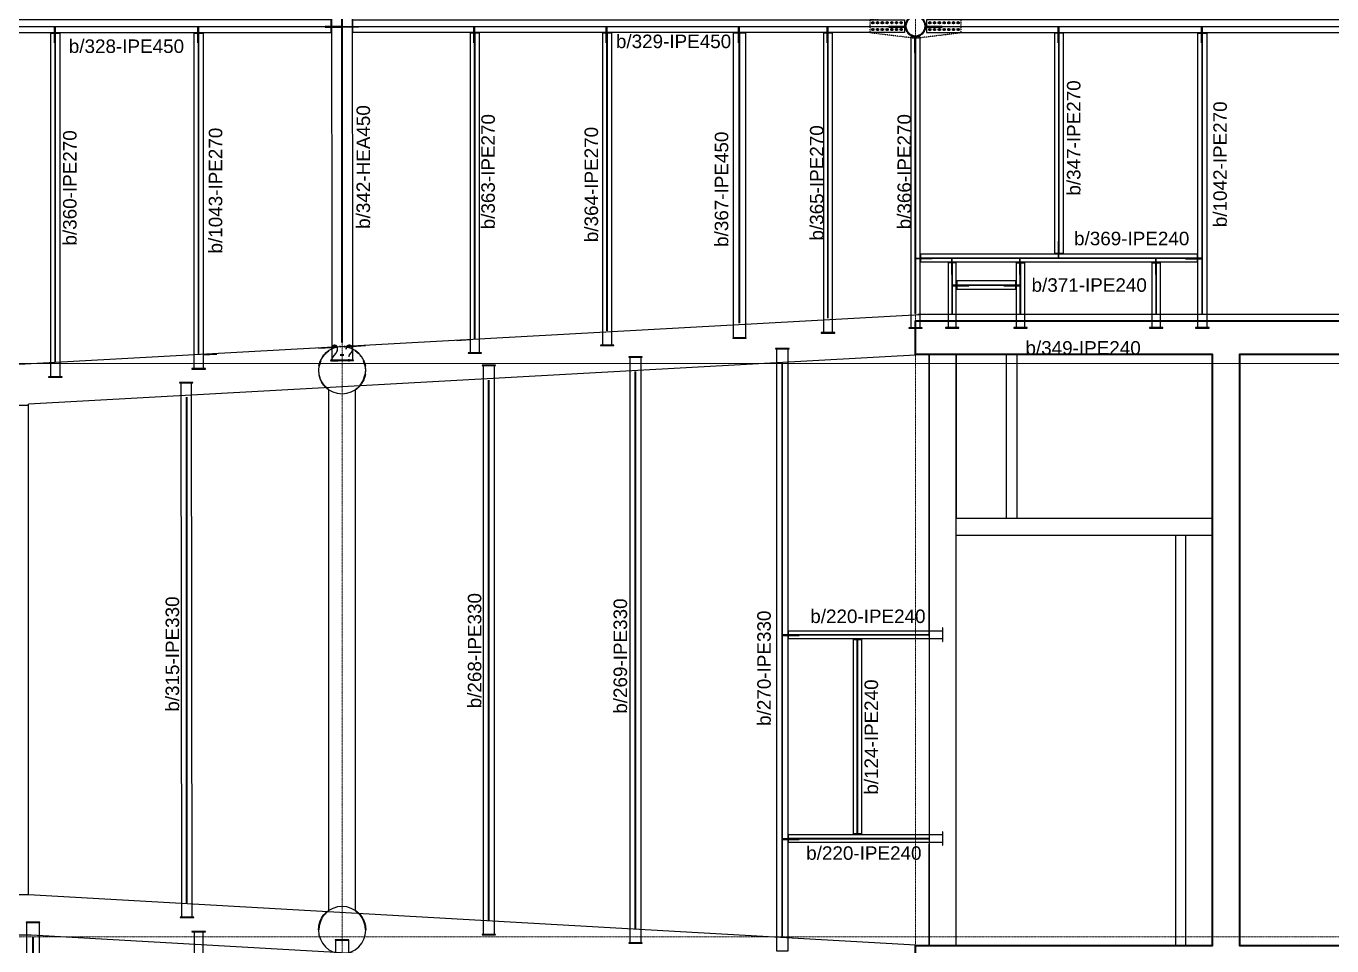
# Model space of a CAD drawing. Header units: millimetres. Extents: x -1715 to 93033, y -21962 to 25119.
# Drawn here: x 50153 to 69507, y 4504 to 18138 of the extents above; entities that cross this region are included whole.
import ezdxf
from ezdxf.enums import TextEntityAlignment as Align

# ---------------------------------------------------------------- set-up
doc = ezdxf.new("R2010")
doc.units = ezdxf.units.MM
doc.header["$LTSCALE"] = 0.4
doc.linetypes.add('DXK_LINE_DOT2', pattern=[3.9198, 1.9599, -1.9599])
doc.linetypes.add('Grid Line', pattern=[3.33375, 1.905, -0.47625, 0.47625, -0.47625])
doc.layers.add('A_ALMA', color=255, linetype='Continuous')
doc.layers.add('P-PLATINA', color=6, linetype='Continuous')
for name, color, linetype, lineweight in [('E_COLUMNAS-1', 1, 'Continuous', 25), ('E_EJES-1', 8, 'Grid Line', 9), ('E_MUROS', 2, 'Continuous', 18), ('E_MUROS-1', 2, 'Continuous', 35), ('E_TEXTO', 3, 'Continuous', 9), ('E_VIGAS-1', 31, 'Continuous', 25), ('E_VIGAS-2', 252, 'Continuous', 25), ('S-COLS-HDLN-1', 52, 'Continuous', 35)]:
    doc.layers.add(name, color=color, linetype=linetype, lineweight=lineweight)
doc.styles.add('CX', font='ARIALUNI.ttf', dxfattribs={"width": 0.8, "height": 300})
doc.styles.add('VERDANA', font='arial.ttf')

# ---------------------------------------------------------------- blocks, each defined once
blk = doc.blocks.new('EST_SCM_COLUMNA-METALICA-SECCION-CIRCULAR - EST_SCM_COLUMNA-TUBULAR-CIRCULAR_PTEØ_12__e_10_3mm-V7-_14_00m_N_E_-NIVEL-4 DOC')
at = {"layer": 'E_COLUMNAS-1'}
for radius, start, end in [(0.152, 0, 180), (0.152, 180, 0), (0.142, 0, 180), (0.142, 180, 0)]:
    blk.add_arc((0, 0), radius, start, end, dxfattribs=at)
blk = doc.blocks.new('Part-72226993-2544 - 1511')
at = {"color": 253, "linetype": 'DXK_LINE_DOT2'}
for p, q in [((63051, 28280), (63728, 28363)), ((63051, 28080), (63051, 28280)), ((63728, 28363), (64396, 28280)), ((64396, 28280), (64396, 28080)), ((63723, 27998), (63051, 28080)), ((64396, 28080), (63723, 27998))]:
    blk.add_line(p, q, dxfattribs=at)
for start, end in [(78.75, 258.75), (258.75, 78.75)]:
    blk.add_arc((63723, 28180), 155, start, end, dxfattribs=at)
blk = doc.blocks.new('Bolt-72226993-2547 - 1511')
at = {"color": 253, "linetype": 'Continuous'}
for p, q in [((63921, 28238), (63936, 28247)), ((63921, 28221), (63921, 28238)), ((63936, 28212), (63921, 28221)), ((63921, 28138), (63936, 28147)), ((63921, 28121), (63921, 28138)), ((63936, 28112), (63921, 28121)), ((63936, 28247), (63951, 28238)), ((63951, 28221), (63936, 28212)), ((63936, 28147), (63951, 28138)), ((63951, 28121), (63936, 28112)), ((63951, 28238), (63951, 28221)), ((63951, 28138), (63951, 28121)), ((63991, 28238), (64006, 28247)), ((63991, 28221), (63991, 28238)), ((64006, 28213), (63991, 28221)), ((63991, 28138), (64006, 28147)), ((63991, 28121), (63991, 28138)), ((64006, 28113), (63991, 28121)), ((64006, 28247), (64021, 28239)), ((64021, 28221), (64006, 28213)), ((64006, 28147), (64021, 28139)), ((64021, 28121), (64006, 28113)), ((64021, 28239), (64021, 28221)), ((64021, 28139), (64021, 28121)), ((64061, 28239), (64076, 28247)), ((64061, 28221), (64061, 28239)), ((64076, 28213), (64061, 28221)), ((64061, 28139), (64076, 28147)), ((64061, 28121), (64061, 28139)), ((64076, 28113), (64061, 28121)), ((64076, 28247), (64091, 28239)), ((64091, 28221), (64076, 28213)), ((64076, 28147), (64091, 28139)), ((64091, 28121), (64076, 28113)), ((64091, 28239), (64091, 28221)), ((64091, 28139), (64091, 28121)), ((64131, 28239), (64146, 28247)), ((64131, 28221), (64131, 28239)), ((64146, 28213), (64131, 28221)), ((64131, 28139), (64146, 28147)), ((64131, 28121), (64131, 28139)), ((64146, 28113), (64131, 28121)), ((64146, 28247), (64161, 28239)), ((64161, 28221), (64146, 28213)), ((64146, 28147), (64161, 28139)), ((64161, 28121), (64146, 28113)), ((64161, 28239), (64161, 28221)), ((64161, 28139), (64161, 28121)), ((64201, 28239), (64216, 28247)), ((64201, 28221), (64201, 28239)), ((64216, 28213), (64201, 28221)), ((64201, 28139), (64216, 28147)), ((64201, 28121), (64201, 28139)), ((64216, 28113), (64201, 28121)), ((64216, 28247), (64231, 28239)), ((64231, 28221), (64216, 28213)), ((64216, 28147), (64231, 28139)), ((64231, 28121), (64216, 28113)), ((64231, 28239), (64231, 28221)), ((64231, 28139), (64231, 28121)), ((64271, 28239), (64286, 28247)), ((64271, 28221), (64271, 28239)), ((64286, 28213), (64271, 28221)), ((64271, 28139), (64286, 28147)), ((64271, 28121), (64271, 28139)), ((64286, 28113), (64271, 28121)), ((64286, 28247), (64301, 28239)), ((64301, 28221), (64286, 28213)), ((64286, 28147), (64301, 28139)), ((64301, 28121), (64286, 28113)), ((64301, 28239), (64301, 28221)), ((64301, 28139), (64301, 28121)), ((64341, 28239), (64356, 28247)), ((64341, 28221), (64341, 28239)), ((64356, 28213), (64341, 28221)), ((64341, 28139), (64356, 28147)), ((64341, 28121), (64341, 28139)), ((64356, 28113), (64341, 28121)), ((64356, 28247), (64371, 28239)), ((64371, 28221), (64356, 28213)), ((64356, 28147), (64371, 28139)), ((64371, 28121), (64356, 28113)), ((64371, 28239), (64371, 28221)), ((64371, 28139), (64371, 28121))]:
    blk.add_line(p, q, dxfattribs=at)
for centre, radius, start, end in [((63936, 28230), 11.5, 18.0268, 198.0268), ((63936, 28130), 11.5, 18.0268, 198.0268), ((63936, 28230), 11.5, 198.0268, 18.0268), ((63936, 28130), 11.5, 198.0268, 18.0268), ((63936, 28230), 10, 90.0268, 270.0268), ((63936, 28130), 10, 90.0268, 270.0268), ((63936, 28230), 10, 270.0268, 90.0268), ((63936, 28130), 10, 270.0268, 90.0268), ((64006, 28230), 11.5, 18.0268, 198.0268), ((64006, 28130), 11.5, 18.0268, 198.0268), ((64006, 28230), 11.5, 198.0268, 18.0268), ((64006, 28130), 11.5, 198.0268, 18.0268), ((64006, 28230), 10, 90.0268, 270.0268), ((64006, 28130), 10, 90.0268, 270.0268), ((64006, 28230), 10, 270.0268, 90.0268), ((64006, 28130), 10, 270.0268, 90.0268), ((64076, 28230), 11.5, 18.0268, 198.0268), ((64076, 28130), 11.5, 18.0268, 198.0268), ((64076, 28230), 11.5, 198.0268, 18.0268), ((64076, 28130), 11.5, 198.0268, 18.0268), ((64076, 28230), 10, 90.0268, 270.0268), ((64076, 28130), 10, 90.0268, 270.0268), ((64076, 28230), 10, 270.0268, 90.0268), ((64076, 28130), 10, 270.0268, 90.0268), ((64146, 28230), 11.5, 18.0268, 198.0268), ((64146, 28130), 11.5, 18.0268, 198.0268), ((64146, 28230), 11.5, 198.0268, 18.0268), ((64146, 28130), 11.5, 198.0268, 18.0268), ((64146, 28230), 10, 90.0268, 270.0268), ((64146, 28130), 10, 90.0268, 270.0268), ((64146, 28230), 10, 270.0268, 90.0268), ((64146, 28130), 10, 270.0268, 90.0268), ((64216, 28230), 11.5, 18.0268, 198.0268), ((64216, 28130), 11.5, 18.0268, 198.0268), ((64216, 28230), 11.5, 198.0268, 18.0268), ((64216, 28130), 11.5, 198.0268, 18.0268), ((64216, 28230), 10, 90.0268, 270.0268), ((64216, 28130), 10, 90.0268, 270.0268), ((64216, 28230), 10, 270.0268, 90.0268), ((64216, 28130), 10, 270.0268, 90.0268), ((64286, 28230), 11.5, 18.0268, 198.0268), ((64286, 28130), 11.5, 18.0268, 198.0268), ((64286, 28230), 11.5, 198.0268, 18.0268), ((64286, 28130), 11.5, 198.0268, 18.0268), ((64286, 28230), 10, 90.0268, 270.0268), ((64286, 28130), 10, 90.0268, 270.0268), ((64286, 28230), 10, 270.0268, 90.0268), ((64286, 28130), 10, 270.0268, 90.0268), ((64356, 28230), 11.5, 18.0268, 198.0268), ((64356, 28130), 11.5, 18.0268, 198.0268), ((64356, 28230), 11.5, 198.0268, 18.0268), ((64356, 28130), 11.5, 198.0268, 18.0268), ((64356, 28230), 10, 90.0268, 270.0268), ((64356, 28130), 10, 90.0268, 270.0268), ((64356, 28230), 10, 270.0268, 90.0268), ((64356, 28130), 10, 270.0268, 90.0268)]:
    blk.add_arc(centre, radius, start, end, dxfattribs=at)
blk = doc.blocks.new('Bolt-72226993-2548 - 1511')
at = {"color": 253, "linetype": 'Continuous'}
for p, q in [((63076, 28239), (63091, 28247)), ((63076, 28221), (63076, 28239)), ((63091, 28213), (63076, 28221)), ((63076, 28139), (63091, 28147)), ((63076, 28121), (63076, 28139)), ((63091, 28113), (63076, 28121)), ((63091, 28247), (63106, 28239)), ((63106, 28221), (63091, 28213)), ((63091, 28147), (63106, 28139)), ((63106, 28121), (63091, 28113)), ((63106, 28239), (63106, 28221)), ((63106, 28139), (63106, 28121)), ((63146, 28239), (63161, 28247)), ((63146, 28221), (63146, 28239)), ((63161, 28213), (63146, 28221)), ((63146, 28139), (63161, 28147)), ((63146, 28121), (63146, 28139)), ((63161, 28113), (63146, 28121)), ((63161, 28247), (63176, 28239)), ((63176, 28221), (63161, 28213)), ((63161, 28147), (63176, 28139)), ((63176, 28121), (63161, 28113)), ((63176, 28239), (63176, 28221)), ((63176, 28139), (63176, 28121)), ((63216, 28239), (63231, 28247)), ((63216, 28221), (63216, 28239)), ((63231, 28213), (63216, 28221)), ((63216, 28139), (63231, 28147)), ((63216, 28121), (63216, 28139)), ((63231, 28113), (63216, 28121)), ((63231, 28247), (63246, 28239)), ((63246, 28221), (63231, 28213)), ((63231, 28147), (63246, 28139)), ((63246, 28121), (63231, 28113)), ((63246, 28239), (63246, 28221)), ((63246, 28139), (63246, 28121)), ((63286, 28239), (63301, 28247)), ((63286, 28221), (63286, 28239)), ((63301, 28213), (63286, 28221)), ((63286, 28139), (63301, 28147)), ((63286, 28121), (63286, 28139)), ((63301, 28113), (63286, 28121)), ((63301, 28247), (63316, 28239)), ((63316, 28222), (63301, 28213)), ((63301, 28147), (63316, 28139)), ((63316, 28122), (63301, 28113)), ((63316, 28239), (63316, 28222)), ((63316, 28139), (63316, 28122)), ((63356, 28239), (63371, 28248)), ((63356, 28222), (63356, 28239)), ((63371, 28213), (63356, 28222)), ((63356, 28139), (63371, 28148)), ((63356, 28122), (63356, 28139)), ((63371, 28113), (63356, 28122)), ((63371, 28248), (63386, 28239)), ((63386, 28222), (63371, 28213)), ((63371, 28148), (63386, 28139)), ((63386, 28122), (63371, 28113)), ((63386, 28239), (63386, 28222)), ((63386, 28139), (63386, 28122)), ((63426, 28239), (63441, 28248)), ((63426, 28222), (63426, 28239)), ((63441, 28213), (63426, 28222)), ((63426, 28139), (63441, 28148)), ((63426, 28122), (63426, 28139)), ((63441, 28113), (63426, 28122)), ((63441, 28248), (63456, 28239)), ((63456, 28222), (63441, 28213)), ((63441, 28148), (63456, 28139)), ((63456, 28122), (63441, 28113)), ((63456, 28239), (63456, 28222)), ((63456, 28139), (63456, 28122)), ((63496, 28239), (63511, 28248)), ((63496, 28222), (63496, 28239)), ((63511, 28213), (63496, 28222)), ((63496, 28139), (63511, 28148)), ((63496, 28122), (63496, 28139)), ((63511, 28113), (63496, 28122)), ((63511, 28248), (63526, 28239)), ((63526, 28222), (63511, 28213)), ((63511, 28148), (63526, 28139)), ((63526, 28122), (63511, 28113)), ((63526, 28239), (63526, 28222)), ((63526, 28139), (63526, 28122))]:
    blk.add_line(p, q, dxfattribs=at)
for centre, radius, start, end in [((63091, 28230), 11.5, 18.0268, 198.0268), ((63091, 28130), 11.5, 18.0268, 198.0268), ((63091, 28230), 11.5, 198.0268, 18.0268), ((63091, 28130), 11.5, 198.0268, 18.0268), ((63091, 28230), 10, 90.0268, 270.0268), ((63091, 28130), 10, 90.0268, 270.0268), ((63091, 28230), 10, 270.0268, 90.0268), ((63091, 28130), 10, 270.0268, 90.0268), ((63161, 28230), 11.5, 18.0268, 198.0268), ((63161, 28130), 11.5, 18.0268, 198.0268), ((63161, 28230), 11.5, 198.0268, 18.0268), ((63161, 28130), 11.5, 198.0268, 18.0268), ((63161, 28230), 10, 90.0268, 270.0268), ((63161, 28130), 10, 90.0268, 270.0268), ((63161, 28230), 10, 270.0268, 90.0268), ((63161, 28130), 10, 270.0268, 90.0268), ((63231, 28230), 11.5, 18.0268, 198.0268), ((63231, 28130), 11.5, 18.0268, 198.0268), ((63231, 28230), 11.5, 198.0268, 18.0268), ((63231, 28130), 11.5, 198.0268, 18.0268), ((63231, 28230), 10, 90.0268, 270.0268), ((63231, 28130), 10, 90.0268, 270.0268), ((63231, 28230), 10, 270.0268, 90.0268), ((63231, 28130), 10, 270.0268, 90.0268), ((63301, 28230), 11.5, 18.0268, 198.0268), ((63301, 28130), 11.5, 18.0268, 198.0268), ((63301, 28230), 11.5, 198.0268, 18.0268), ((63301, 28130), 11.5, 198.0268, 18.0268), ((63301, 28230), 10, 90.0268, 270.0268), ((63301, 28130), 10, 90.0268, 270.0268), ((63301, 28230), 10, 270.0268, 90.0268), ((63301, 28130), 10, 270.0268, 90.0268), ((63371, 28230), 11.5, 18.0268, 198.0268), ((63371, 28130), 11.5, 18.0268, 198.0268), ((63371, 28230), 11.5, 198.0268, 18.0268), ((63371, 28130), 11.5, 198.0268, 18.0268), ((63371, 28230), 10, 90.0268, 270.0268), ((63371, 28130), 10, 90.0268, 270.0268), ((63371, 28230), 10, 270.0268, 90.0268), ((63371, 28130), 10, 270.0268, 90.0268), ((63441, 28230), 11.5, 18.0268, 198.0268), ((63441, 28130), 11.5, 18.0268, 198.0268), ((63441, 28230), 11.5, 198.0268, 18.0268), ((63441, 28130), 11.5, 198.0268, 18.0268), ((63441, 28230), 10, 90.0268, 270.0268), ((63441, 28130), 10, 90.0268, 270.0268), ((63441, 28230), 10, 270.0268, 90.0268), ((63441, 28130), 10, 270.0268, 90.0268), ((63511, 28230), 11.5, 18.0268, 198.0268), ((63511, 28130), 11.5, 18.0268, 198.0268), ((63511, 28230), 11.5, 198.0268, 18.0268), ((63511, 28130), 11.5, 198.0268, 18.0268), ((63511, 28230), 10, 90.0268, 270.0268), ((63511, 28130), 10, 90.0268, 270.0268), ((63511, 28230), 10, 270.0268, 90.0268), ((63511, 28130), 10, 270.0268, 90.0268)]:
    blk.add_arc(centre, radius, start, end, dxfattribs=at)
blk = doc.blocks.new('CX')
at = {"layer": 'E_TEXTO', "color": 3, "style": 'CX', "width": 0.7}
blk.add_attdef('CX', text='', height=200, dxfattribs=at).set_placement((0, 0), align=Align.MIDDLE_CENTER)

msp = doc.modelspace()

# ---------------------------------------------------------------- hatches: boundary and pattern name
at = {"layer": 'E_MUROS'}
h = msp.add_hatch(dxfattribs=at)
h.set_pattern_fill('FP_4', color=256, scale=1000, style=0, pattern_type=2)
h.set_pattern_definition([(135, (86498.07, -144524.27), (-159.09903, -159.09903), [])])
h.paths.add_polyline_path([(63936.2, 7968.3), (63936.2, 7968.3), (63936.2, 8248.3)])
h.paths.add_polyline_path([(63936, 6010.7), (63936.2, 6010.8), (63936, 6156.7)])

# ---------------------------------------------------------------- linework, layer by layer
at = {"layer": 'A_ALMA'}
for p, q in [((54830.2, 13446.2), (54830.2, 19900)), ((54841.7, 13446.2), (54841.7, 19900)), ((46498.4, 18133.4), (54676, 18133.4)), ((50582.7, 13153.4), (50582.7, 18033.1)), ((50589.3, 13153.4), (50589.3, 18033.1)), ((52707.7, 13275), (52707.7, 18033.1)), ((52714.3, 13275), (52714.3, 18033.1)), ((54996, 18133.4), (63173.6, 18133.4)), ((56801.1, 13509.3), (56801.1, 18033.1)), ((56807.7, 13509.3), (56807.7, 18033.1)), ((58761.1, 13621.5), (58761.1, 18033.1)), ((58767.7, 13621.5), (58767.7, 18033.1)), ((60721.5, 13735.3), (60721.5, 18033.1)), ((60730.9, 13735.3), (60730.9, 18033.1)), ((62035.3, 13808.9), (62035.3, 18033.1)), ((62041.9, 13808.9), (62041.9, 18033.1)), ((63498.4, 18133.4), (71673.6, 18133.4)), ((65457.7, 14774), (65457.7, 18030.4)), ((65464.3, 14771.1), (65464.3, 18030.4)), ((67582.7, 13878.3), (67582.7, 18033.1)), ((67589.3, 13878.3), (67589.3, 18033.1)), ((63332.7, 13878.4), (63332.7, 17975.7)), ((63339.3, 13878.4), (63339.3, 17975.7)), ((63413.5, 14704.2), (67508.5, 14704.2)), ((63413.5, 14698), (67508.5, 14698)), ((63877, 13878.4), (63877, 14631.4)), ((63883.2, 13878.4), (63883.2, 14631.4)), ((64888.6, 13878.4), (64888.6, 14631.1)), ((64894.8, 13878.4), (64894.8, 14631.1)), ((66900.4, 13878.4), (66900.4, 14631.4)), ((66906.6, 13878.4), (66906.6, 14631.4)), ((63950.1, 14304.2), (64821.7, 14304.2)), ((63950.1, 14298), (64821.7, 14298)), ((59182.2, 4759.9), (59182.2, 13016.2)), ((59189.7, 4759.9), (59189.7, 13016.2)), ((61357.2, 4635.7), (61357.2, 13140.6)), ((61364.7, 4635.7), (61364.7, 13140.6)), ((57007.2, 4884.1), (57007.2, 12891.7)), ((57014.7, 4884.1), (57014.7, 12891.7)), ((52532.4, 5139.6), (52532.4, 12635.6)), ((52539.9, 5139.6), (52539.9, 12635.6)), ((61451, 9119.6), (63526.2, 9119.6)), ((61451, 9113.4), (63526.2, 9113.4)), ((62473.1, 6166.5), (62473.1, 9046.5)), ((62479.3, 6166.5), (62479.3, 9046.5)), ((61451, 6099.6), (63526.2, 6099.6)), ((61451, 6093.4), (63526.2, 6093.4)), ((50250.5, -2098.5), (50250.5, 4638.1)), ((50259.9, -2098.5), (50259.9, 4638.1))]:
    msp.add_line(p, q, dxfattribs=at)
at = {"layer": 'E_COLUMNAS-1'}
for p, q in [((54880.1, 13385.4), (54873.3, 13386.2)), ((54545.3, 13232.9), (54533, 13213.2)), ((55103.7, 13263.7), (55088.4, 13280.8)), ((55139.2, 13213.2), (55126.9, 13233)), ((54491.5, 12977.4), (54495.1, 12959.7)), ((54507.2, 12918.5), (54515.4, 12898.1)), ((54630.3, 12755.1), (54636, 12751.1)), ((55036, 12750.8), (55041.8, 12755)), ((54636, 5025.2), (54630.3, 5021.2)), ((55041.8, 5021.3), (55036, 5025.5))]:
    msp.add_line(p, q, dxfattribs=at)
at = {"layer": 'E_COLUMNAS-1', "flags": 128}
for points in [[(54532.5, 13212.3), (54525.9, 13200.1), (54516.1, 13179.7)], [(55126.3, 13233.9), (55116.4, 13247.8), (55104.6, 13262.7)], [(55156.2, 13179.8), (55146.3, 13200.3), (55139.7, 13212.4)], [(54491.3, 13098.3), (54490.6, 13094), (54486.2, 13042.2)], [(54486.2, 13034), (54490.6, 12982.2), (54491.3, 12978)], [(55186.1, 13042.3), (55181.6, 13094.1), (55180.9, 13098.3)], [(55180.9, 12978), (55181.6, 12982.2), (55186.1, 13034)], [(54495.7, 12957), (54504, 12927.8), (54506.9, 12919.3)], [(54516.1, 12896.6), (54525.9, 12876.2), (54532.5, 12864)]]:
    msp.add_lwpolyline(points, dxfattribs=at)
at = {"layer": 'E_COLUMNAS-1'}
for centre, start, end in [((54836.1, 13038.1), 0, 180), ((54836.1, 13038.1), 180, 0), ((54836.2, 4738.1), 0, 180), ((54836.2, 4738.1), 180, 0)]:
    msp.add_arc(centre, 350, start, end, dxfattribs=at)
at = {"layer": 'E_EJES-1'}
for p, q in [((54836, -6383.3), (54836, 24219.3)), ((63336, -6383.3), (63336, 24219.3)), ((-814.6, 13138.1), (92132.7, 13138.1)), ((1374.7, 13138.1), (91086.9, 13138.1)), ((-814.6, 4638.1), (92132.7, 4638.1))]:
    msp.add_line(p, q, dxfattribs=at)
at = {"layer": 'E_MUROS-1'}
msp.add_lwpolyline([(71836.2, 13768.4), (71836.2, 13268.4), (68136.2, 13268.4), (68136.2, 4508.4), (71836.2, 4508.4), (71836.2, 4008.4), (63336.2, 4008.4), (63336.2, 4508.4), (67736.2, 4508.4), (67736.2, 13268.4), (63336.2, 13268.4), (63336.2, 13768.4)], close=True, dxfattribs=at)
at = {"layer": 'E_VIGAS-1'}
for p, q in [((63498.7, 13868.4), (63718.9, 13868.4)), ((63498.7, 13868.4), (63947.6, 13868.4)), ((50186.2, 12513.3), (50186.2, 12534.9))]:
    msp.add_line(p, q, dxfattribs=at)
at = {"layer": 'E_VIGAS-1', "color": 30, "true_color": 0xf26722}
for p, q in [((63514.3, 13268.3), (50186.2, 12534.9)), ((50186.2, 5266.6), (63336, 4519.1))]:
    msp.add_line(p, q, dxfattribs=at)
for points in [[(49777.9, 13113.3), (63498.7, 13868.4), (71836.2, 13868.4), (71836.2, 3908.4), (63336, 3908.4), (63336, 3918.1), (50227.2, 4663.3), (42675.7, 4663.3)], [(50186.2, 5266.6), (50186.2, 12513.3), (49786.2, 12513.3), (49786.2, 5266.6), (50186.2, 5266.6)]]:
    msp.add_lwpolyline(points, dxfattribs=at)
msp.add_lwpolyline([(63936, 4508.4), (63936, 13268.4), (63536, 13268.4), (63536, 4508.4)], close=True, dxfattribs=at)
at = {"layer": 'E_VIGAS-2'}
for p, q in [((61971.1, 18030.4), (61971.1, 18023.1)), ((62106.1, 18023.1), (62106.1, 18030.4)), ((63368.6, 13868.4), (63486.2, 13868.4)), ((63786, 13868.4), (63947.6, 13868.4)), ((54486.4, 13362.8), (54686.4, 13374.2)), ((54686.4, 13374.2), (54759.4, 13378.4)), ((54876.9, 13385.1), (54981.4, 13391.1)), ((54981.4, 13391.1), (55181.4, 13402.5)), ((56536.9, 13480.1), (56736.9, 13491.6)), ((52778.9, 13265), (52978.9, 13276.5)), ((63536.2, 9094.8), (63536.2, 13268.4)), ((63936.2, 13268.4), (63936.2, 10838.3)), ((54636, 12752.2), (54636, 5024.1)), ((55036, 5024.3), (55036, 12752)), ((67736.1, 10838.4), (63936.1, 10838.3)), ((63936, 9094.8), (63936, 10588.3)), ((67736.1, 10588.4), (63936.1, 10588.3)), ((67188.1, 10588.4), (67187.9, 4508.4)), ((67338.1, 10588.3), (67337.9, 4508.4)), ((63936, 6010.7), (63936, 9094.8)), ((62536.3, 6156.5), (63523.5, 6156.5)), ((63536.2, 4508.4), (63536.2, 6010.7)), ((63936, 4508.4), (63936, 6010.7)), ((63936.2, 4508.4), (63936.2, 6010.7))]:
    msp.add_line(p, q, dxfattribs=at)
for points in [[(54688.3, 13188.2), (54686, 19900), (54986, 19900), (54988.3, 13188.2), (54688.3, 13188.2)], [(63173.6, 18233.1), (63173.6, 18043.1), (54996, 18043.1), (54996, 18233.1), (63173.6, 18233.1)], [(63498.4, 18043.1), (71673.6, 18043.1), (71673.6, 18233.1), (63498.4, 18233.1), (63498.4, 18043.1)], [(52643.5, 13061.1), (52643.5, 18033.1), (52778.5, 18033.1), (52778.3, 13061.1), (52643.3, 13061.1)], [(67508.5, 14761.1), (67508.5, 14641.1), (63413.5, 14641.1), (63413.5, 14761.1), (67508.5, 14761.1)], [(64836.2, 13268.3), (64836.2, 10838.4), (64686.2, 10838.4), (64686.2, 13268.3)], [(63736.2, 9056.5), (61451, 9056.5), (61451, 9176.5), (63736.2, 9176.5), (63736.2, 9056.5)], [(63736.2, 6036.5), (61451, 6036.5), (61451, 6156.5), (63736.2, 6156.5), (63736.2, 6036.5)]]:
    msp.add_lwpolyline(points, dxfattribs=at)
for points in [[(54676, 18233.1), (46498.4, 18233.1), (46498.4, 18043.1), (54676, 18043.1)], [(50518.5, 12939.5), (50518.5, 18033.1), (50653.5, 18033.1), (50653.5, 12939.5)], [(56871.9, 13295.4), (56871.9, 18033.1), (56736.9, 18033.1), (56736.9, 13295.4)], [(58831.9, 13407.6), (58831.9, 18033.1), (58696.9, 18033.1), (58696.9, 13407.6)], [(60631.2, 18033.1), (60631.1, 13519.9), (60821.1, 13519.9), (60821.2, 18033.1)], [(61971.1, 18033.1), (61971.1, 13595), (62106.1, 13595), (62106.1, 18033.1)], [(65528.5, 14771.1), (65528.5, 18033.1), (65393.5, 18033.1), (65393.5, 14771.1)], [(67518.5, 13668.4), (67518.5, 18033.1), (67653.5, 18033.1), (67653.5, 13668.4)], [(63268.5, 17975.7), (63268.5, 13666.5), (63403.5, 13666.5), (63403.5, 17975.7)], [(63820.1, 14631.1), (63820.1, 13668.4), (63940.1, 13668.4), (63940.1, 14631.1)], [(64831.7, 13668.4), (64831.7, 14631.1), (64951.7, 14631.1), (64951.7, 13668.4)], [(66963.5, 14631.1), (66963.5, 13668.4), (66843.5, 13668.4), (66843.5, 14631.1)], [(64821.7, 14361.1), (63950.1, 14361.1), (63950.1, 14241.1), (64821.7, 14241.1)], [(62138.6, 13595), (61938.6, 13595), (61938.6, 13589), (62138.6, 13589)], [(63436, 13666.5), (63236, 13666.5), (63236, 13660.5), (63436, 13660.5)], [(63980.1, 13668.4), (63780.1, 13668.4), (63780.1, 13662.4), (63980.1, 13662.4)], [(64991.7, 13668.4), (64791.7, 13668.4), (64791.7, 13662.4), (64991.7, 13662.4)], [(67003.5, 13668.4), (66803.5, 13668.4), (66803.5, 13662.4), (67003.5, 13662.4)], [(67686, 13668.4), (67486, 13668.4), (67486, 13662.4), (67686, 13662.4)], [(58864.4, 13407.6), (58664.4, 13407.6), (58664.4, 13401.6), (58864.4, 13401.6)], [(60826.1, 13519.9), (60626.1, 13519.9), (60626.1, 13513.9), (60826.1, 13513.9)], [(61461, 13361.2), (61261, 13361.2), (61261, 13355.2), (61461, 13355.2)], [(61281, 4425.7), (61281, 13355.2), (61441, 13355.2), (61441, 4425.7)], [(55006, 13188.2), (54666, 13188.2), (54666, 13182.2), (55006, 13182.2)], [(56904.4, 13295.4), (56704.4, 13295.4), (56704.4, 13289.4), (56904.4, 13289.4)], [(59286, 13236.7), (59086, 13236.7), (59086, 13230.7), (59286, 13230.7)], [(59266, 13230.7), (59266, 4549.9), (59106, 4549.9), (59106, 13230.7)], [(52810.8, 13061.1), (52610.8, 13061.1), (52610.8, 13055.1), (52810.8, 13055.1)], [(57111, 13112.3), (56911, 13112.3), (56911, 13106.3), (57111, 13106.3)], [(56931, 4674.1), (56931, 13106.3), (57091, 13106.3), (57091, 4674.1)], [(50686, 12939.5), (50486, 12939.5), (50486, 12933.5), (50686, 12933.5)], [(52624.8, 12855.8), (52424.8, 12855.8), (52424.8, 12849.8), (52624.8, 12849.8)], [(52616.2, 4929.6), (52604.8, 12849.8), (52444.8, 12849.8), (52456.2, 4929.6)], [(63736.2, 9216.5), (63736.2, 9016.5), (63742.2, 9016.5), (63742.2, 9216.5)], [(62416.2, 6166.5), (62416.2, 9046.5), (62536.2, 9046.5), (62536.2, 6166.5)], [(63736.2, 6196.5), (63736.2, 5996.5), (63742.2, 5996.5), (63742.2, 6196.5)], [(50355.2, 4854.8), (50155.2, 4854.8), (50155.2, 4848.8), (50355.2, 4848.8)], [(50350.2, -2098.5), (50350.2, -621.5), (50350.2, 4848.8), (50160.2, 4848.8), (50160.2, -621.5), (50160.2, -2098.5)], [(52636.2, 4929.6), (52436.2, 4929.6), (52436.2, 4923.6), (52636.2, 4923.6)], [(52811, 4716.2), (52611, 4716.2), (52611, 4710.2), (52811, 4710.2)], [(52778.5, -2098.5), (52778.5, 4710.2), (52643.5, 4710.2), (52643.5, -2098.5)], [(57111, 4674.1), (56911, 4674.1), (56911, 4668.1), (57111, 4668.1)], [(54936, 4594.1), (54736, 4594.1), (54736, 4588.1), (54936, 4588.1)], [(54741, -2123.5), (54741, 4588.1), (54931, 4588.1), (54931, -2123.5)], [(59286, 4549.9), (59086, 4549.9), (59086, 4543.9), (59286, 4543.9)]]:
    msp.add_lwpolyline(points, close=True, dxfattribs=at)
at = {"layer": 'P-PLATINA'}
for points in [[(50572.7, 18133.4), (50582.7, 18133.4), (50582.7, 17889.4), (50572.7, 17889.4)], [(52697.7, 18133.1), (52707.7, 18133.1), (52707.7, 17889.1), (52697.7, 17889.1)], [(54830.2, 18123.4), (54830.2, 18133.4), (54586.2, 18133.4), (54586.2, 18123.4)], [(54841.7, 18123.4), (54841.7, 18133.4), (55085.7, 18133.4), (55085.7, 18123.4)], [(56791.1, 18133.4), (56801.1, 18133.4), (56801.1, 17889.4), (56791.1, 17889.4)], [(58751.1, 18133.4), (58761.1, 18133.4), (58761.1, 17889.4), (58751.1, 17889.4)], [(60711.5, 18133.4), (60721.5, 18133.4), (60721.5, 17889.4), (60711.5, 17889.4)], [(62025.3, 18133.4), (62035.3, 18133.4), (62035.3, 17889.4), (62025.3, 17889.4)], [(63183.6, 18123.4), (63183.6, 18133.4), (62939.6, 18133.4), (62939.6, 18123.4)], [(63732.3, 18123.4), (63732.3, 18133.4), (63488.3, 18133.4), (63488.3, 18123.4)], [(65447.7, 18133.4), (65457.7, 18133.4), (65457.7, 17889.4), (65447.7, 17889.4)], [(67572.7, 18133.4), (67582.7, 18133.4), (67582.7, 17889.4), (67572.7, 17889.4)], [(63321.3, 17741.7), (63331.3, 17741.7), (63331.3, 17985.7), (63321.3, 17985.7)], [(65447.7, 14704.2), (65457.7, 14704.2), (65457.7, 14948.2), (65447.7, 14948.2)], [(63339.3, 14688), (63339.3, 14698), (63583.3, 14698), (63583.3, 14688)], [(67582.7, 14688), (67582.7, 14698), (67338.7, 14698), (67338.7, 14688)], [(64127.2, 14288), (64127.2, 14298), (63883.2, 14298), (63883.2, 14288)], [(64888.6, 14288), (64888.6, 14298), (64644.6, 14298), (64644.6, 14288)], [(61608.7, 9103.4), (61608.7, 9113.4), (61364.7, 9113.4), (61364.7, 9103.4)], [(61608.7, 6083.4), (61608.7, 6093.4), (61364.7, 6093.4), (61364.7, 6083.4)]]:
    msp.add_lwpolyline(points, close=True, dxfattribs=at)
for points in [[(63877, 14698), (63867, 14698), (63867, 14454), (63877, 14454), (63877, 14698)], [(64888.6, 14698), (64878.6, 14698), (64878.6, 14454), (64888.6, 14454), (64888.6, 14698)], [(66900.4, 14698), (66890.4, 14698), (66890.4, 14454), (66900.4, 14454), (66900.4, 14698)]]:
    msp.add_lwpolyline(points, dxfattribs=at)
at = {"layer": 'S-COLS-HDLN-1'}
for p, q in [((54810.7, 13387.2), (54800.8, 13386.4)), ((54872.4, 13386.3), (54861, 13387.3)), ((54515.4, 13178.2), (54507.2, 13157.7)), ((54583.8, 13280.7), (54568.5, 13263.7)), ((54629.7, 13320.8), (54613.2, 13308)), ((54636, 13325.2), (54630.3, 13321.2)), ((55041.8, 13321.3), (55036, 13325.5)), ((55059.1, 13307.9), (55042.4, 13320.9)), ((55165.1, 13157.8), (55156.8, 13178.3)), ((54495.1, 13116.6), (54491.5, 13098.9)), ((55180.8, 13099), (55177.2, 13116.6)), ((55177.2, 12959.6), (55180.8, 12977.3)), ((54533, 12863.1), (54545.3, 12843.4)), ((54568.5, 12812.6), (54583.8, 12795.6)), ((55088.4, 12795.5), (55103.7, 12812.6)), ((55126.9, 12843.3), (55139.2, 12863.1)), ((55156.8, 12898), (55165.1, 12918.5)), ((54613.2, 12768.3), (54629.7, 12755.5)), ((55042.4, 12755.4), (55059.1, 12768.4)), ((54515.4, 4878.2), (54507.2, 4857.7)), ((54545.3, 4932.9), (54533.1, 4913.2)), ((54583.8, 4980.7), (54568.5, 4963.7)), ((54629.7, 5020.8), (54613.2, 5008)), ((55059.1, 5007.9), (55042.4, 5020.9)), ((55103.8, 4963.7), (55088.4, 4980.8)), ((55139.2, 4913.2), (55126.9, 4933)), ((55165.1, 4857.8), (55156.9, 4878.3)), ((54495.1, 4816.6), (54491.5, 4798.9)), ((55180.8, 4799), (55177.2, 4816.6))]:
    msp.add_line(p, q, dxfattribs=at)
at = {"layer": 'S-COLS-HDLN-1', "flags": 128}
for points in [[(54567.6, 13262.7), (54555.7, 13247.5), (54546, 13233.8)], [(54611.7, 13306.7), (54592.7, 13289.6), (54584.4, 13281.3)], [(55087.7, 13281.5), (55079.3, 13289.9), (55060.6, 13306.7)], [(54506.9, 13157), (54504, 13148.5), (54495.7, 13119.3)], [(55176.6, 13119.3), (55168.2, 13148.6), (55165.3, 13157)], [(54546, 12842.5), (54555.7, 12828.8), (54567.6, 12813.6)], [(54584.4, 12794.9), (54592.7, 12786.7), (54611.7, 12769.6)], [(55104.6, 12813.6), (55116.4, 12828.5), (55126.3, 12842.4)], [(55139.7, 12863.9), (55146.3, 12876), (55156.2, 12896.5)], [(55165.3, 12919.3), (55168.3, 12927.7), (55176.6, 12957)], [(54506.9, 4857), (54504, 4848.5), (54495.7, 4819.3)], [(54532.6, 4912.3), (54525.9, 4900.1), (54516.1, 4879.7)], [(54567.7, 4962.7), (54555.7, 4947.5), (54546, 4933.8)], [(54611.7, 5006.7), (54592.7, 4989.6), (54584.4, 4981.3)], [(55126.3, 4933.9), (55116.4, 4947.8), (55104.6, 4962.7)], [(55156.2, 4879.8), (55146.3, 4900.3), (55139.7, 4912.4)], [(55176.6, 4819.3), (55168.3, 4848.6), (55165.3, 4857)], [(54491.4, 4798.3), (54490.6, 4794), (54486.2, 4742.2)], [(55186.1, 4742.3), (55181.6, 4794.1), (55180.9, 4798.3)]]:
    msp.add_lwpolyline(points, dxfattribs=at)

# ---------------------------------------------------------------- block references
for name in ['Part-72226993-2544 - 1511', 'Bolt-72226993-2548 - 1511', 'Bolt-72226993-2547 - 1511']:
    msp.add_blockref(name, (-387.3, -10041.9))
at = {"xscale": 1.25, "yscale": 1.25, "zscale": 1.25}
msp.add_blockref('CX', (54832.9, 13290.7), dxfattribs=at).add_auto_attribs({'CX': '2-?'})
at = {"layer": 'E_COLUMNAS-1', "xscale": 999.99999999998, "yscale": 999.99999999998, "zscale": 999.99999999998, "rotation": 89.9999999999999}
msp.add_blockref('EST_SCM_COLUMNA-METALICA-SECCION-CIRCULAR - EST_SCM_COLUMNA-TUBULAR-CIRCULAR_PTEØ_12__e_10_3mm-V7-_14_00m_N_E_-NIVEL-4 DOC', (63336, 18138.1), dxfattribs=at)

# ---------------------------------------------------------------- texts
at = {"layer": 'E_TEXTO', "style": 'VERDANA'}
for s, p in [('b/329-IPE450', (59749.2, 17812)), ('b/328-IPE450', (51640, 17740)), ('b/369-IPE240', (66540, 14890)), ('b/371-IPE240', (65910, 14200)), ('b/349-IPE240', (65820, 13268.4)), ('b/220-IPE240', (62630, 9290)), ('b/220-IPE240', (62570, 5780))]:
    msp.add_text(s, height=200, dxfattribs=at).set_placement(p, align=Align.CENTER)
for s, p in [('b/347-IPE270', (65780, 16480)), ('b/342-HEA450', (55250, 16050)), ('b/1042-IPE270', (67950, 16090)), ('b/363-IPE270', (57100, 15980)), ('b/365-IPE270', (61971.1, 15814.1)), ('b/366-IPE270', (63268.5, 15980)), ('b/360-IPE270', (50900, 15740)), ('b/1043-IPE270', (53060, 15700)), ('b/364-IPE270', (58630, 15790)), ('b/367-IPE450', (60560, 15720)), ('b/268-IPE330', (56900, 8880)), ('b/315-IPE330', (52420, 8830)), ('b/269-IPE330', (59060, 8800)), ('b/270-IPE330', (61190, 8620)), ('b/124-IPE240', (62780, 7600))]:
    msp.add_text(s, height=200, rotation=90, dxfattribs=at).set_placement(p, align=Align.CENTER)

doc.saveas('drawing.dxf')
